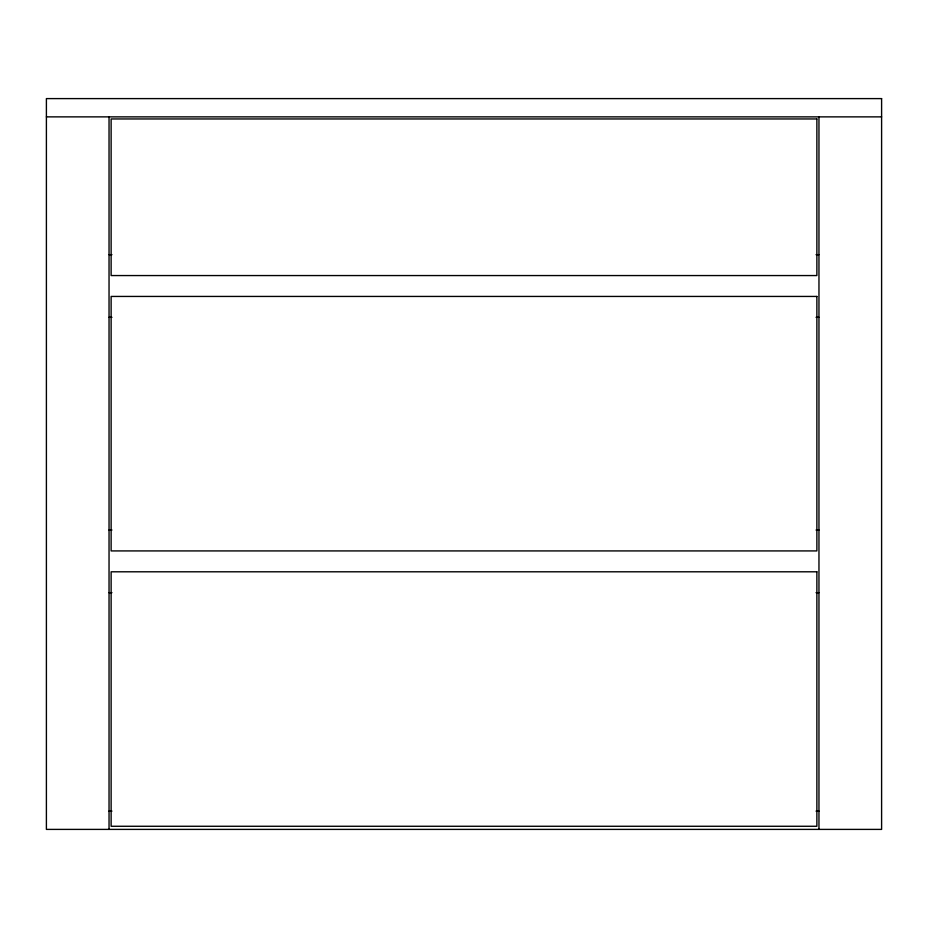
<?xml version="1.0" encoding="UTF-8"?>
<svg xmlns="http://www.w3.org/2000/svg" width="928" height="928" viewBox="0 0 928 928"><rect width="100%" height="100%" fill="white"/><g stroke="black" fill="none" stroke-linecap="round" stroke-linejoin="round"><path stroke-width="1.39" d="M46.4 116.87L881.6 116.87M109.04 254.678L111.94 254.678M816.06 254.678L818.96 254.678M109.04 317.318L111.94 317.318M816.06 317.318L818.96 317.318M109.04 530.027L111.94 530.027M816.06 530.039L818.96 530.027M109.04 592.679L111.94 592.679M816.06 592.679L818.96 592.679M109.04 811.13L111.94 811.13M816.06 811.13L818.96 811.13M818.96 116.87L818.96 829.4M109.04 116.87L109.04 829.4M881.6 98.6L46.4 98.6L46.4 829.4L881.6 829.4L881.6 98.6M816.872 118.958L111.128 118.958L111.128 275.558L816.872 275.558L816.872 118.958M816.872 296.438L111.128 296.438L111.128 550.919L816.872 550.919L816.872 296.438M816.872 571.799L111.128 571.799L111.128 826.268L816.872 826.268L816.872 571.799"/></g></svg>
